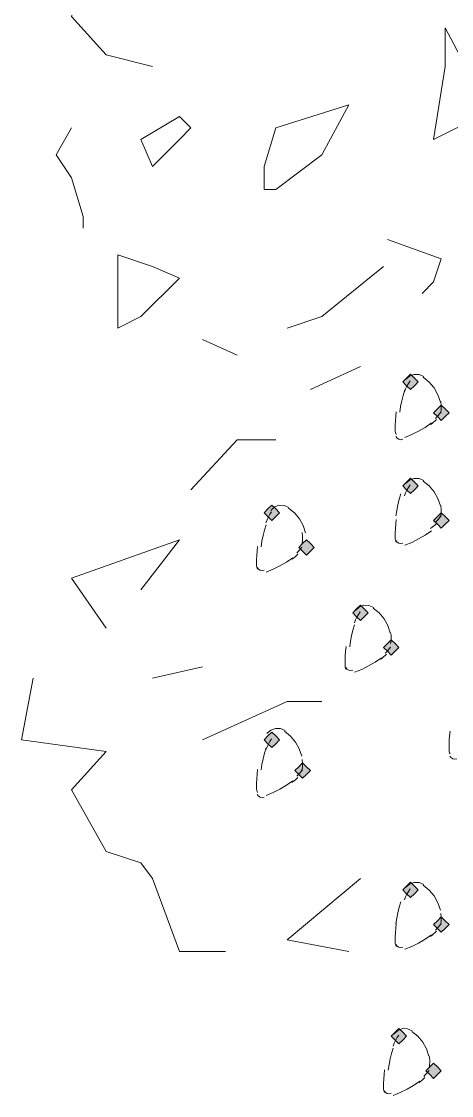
# Model space of a CAD drawing. Header units: millimetres. Extents: x 0 to 420, y 0 to 297.
# Drawn here: x 340.95 to 343.32, y 85.21 to 91.12 of the extents above; entities that cross this region are included whole.
import ezdxf

# ---------------------------------------------------------------- set-up
doc = ezdxf.new("R2010")
doc.units = ezdxf.units.MM

msp = doc.modelspace()

# ---------------------------------------------------------------- hatches: boundary and pattern name
for points in [[(343.0905, 89.1752), (343.0693, 89.154), (343.0482, 89.1328), (343.0693, 89.1117), (343.0905, 89.0905), (343.1117, 89.1117), (343.1328, 89.1328), (343.1117, 89.154), (343.0905, 89.1752)], [(343.2598, 89.0058), (343.2387, 88.9847), (343.2175, 88.9635), (343.2387, 88.9423), (343.2598, 88.9212), (343.281, 88.9423), (343.3022, 88.9635), (343.281, 88.9847), (343.2598, 89.0058)], [(343.0905, 88.6037), (343.0693, 88.5825), (343.0482, 88.5613), (343.0693, 88.5402), (343.0905, 88.519), (343.1117, 88.5402), (343.1328, 88.5613), (343.1117, 88.5825), (343.0905, 88.6037)], [(342.3285, 88.4555), (342.3073, 88.4343), (342.2862, 88.4132), (342.3073, 88.392), (342.3285, 88.3708), (342.3497, 88.392), (342.3708, 88.4132), (342.3497, 88.4343), (342.3285, 88.4555)], [(343.2598, 88.4132), (343.2387, 88.392), (343.2175, 88.3708), (343.2387, 88.3497), (343.2598, 88.3285), (343.281, 88.3497), (343.3022, 88.3708), (343.281, 88.392), (343.2598, 88.4132)], [(342.519, 88.265), (342.4978, 88.2438), (342.4767, 88.2227), (342.4978, 88.2015), (342.519, 88.1803), (342.5402, 88.2015), (342.5613, 88.2227), (342.5402, 88.2438), (342.519, 88.265)], [(342.8153, 87.9052), (342.7942, 87.884), (342.773, 87.8628), (342.7942, 87.8417), (342.8153, 87.8205), (342.8365, 87.8417), (342.8577, 87.8628), (342.8365, 87.884), (342.8153, 87.9052)], [(342.9847, 87.7147), (342.9635, 87.6935), (342.9423, 87.6723), (342.9635, 87.6512), (342.9847, 87.63), (343.0058, 87.6512), (343.027, 87.6723), (343.0058, 87.6935), (342.9847, 87.7147)], [(342.3285, 87.2067), (342.3073, 87.1855), (342.2862, 87.1643), (342.3073, 87.1432), (342.3285, 87.122), (342.3497, 87.1432), (342.3708, 87.1643), (342.3497, 87.1855), (342.3285, 87.2067)], [(342.4978, 87.0373), (342.4767, 87.0162), (342.4555, 86.995), (342.4767, 86.9738), (342.4978, 86.9527), (342.519, 86.9738), (342.5402, 86.995), (342.519, 87.0162), (342.4978, 87.0373)], [(343.0905, 86.3812), (343.0693, 86.36), (343.0482, 86.3388), (343.0693, 86.3177), (343.0905, 86.2965), (343.1117, 86.3177), (343.1328, 86.3388), (343.1117, 86.36), (343.0905, 86.3812)], [(343.2598, 86.1907), (343.2387, 86.1695), (343.2175, 86.1483), (343.2387, 86.1272), (343.2598, 86.106), (343.281, 86.1272), (343.3022, 86.1483), (343.281, 86.1695), (343.2598, 86.1907)], [(343.027, 85.5768), (343.0058, 85.5557), (342.9847, 85.5345), (343.0058, 85.5133), (343.027, 85.4922), (343.0482, 85.5133), (343.0693, 85.5345), (343.0482, 85.5557), (343.027, 85.5768)], [(343.2175, 85.3863), (343.1963, 85.3652), (343.1752, 85.344), (343.1963, 85.3228), (343.2175, 85.3017), (343.2387, 85.3228), (343.2598, 85.344), (343.2387, 85.3652), (343.2175, 85.3863)]]:
    msp.add_hatch(color=7).paths.add_polyline_path(points)

# ---------------------------------------------------------------- linework, layer by layer
at = {"lineweight": 13}
for points in [[(341.4183, 91.6305), (341.2913, 91.5458), (341.2913, 91.3553), (341.2278, 91.1437), (341.4183, 90.932), (341.6723, 90.8685)], [(341.2278, 90.5298), (341.1432, 90.3816), (341.2278, 90.2547), (341.2913, 90.043), (341.2913, 89.9795)], [(342.9635, 89.916), (343.2598, 89.8102), (343.2175, 89.6832), (343.154, 89.6197)], [(342.4132, 89.4292), (342.6037, 89.4927), (342.9423, 89.7678)], [(341.9475, 89.3657), (342.138, 89.281)], [(342.5402, 89.0905), (342.8153, 89.2175)], [(343.1634, 89.1627), (343.1373, 89.1736), (343.1101, 89.1741), (343.0844, 89.1648), (343.0634, 89.1461)], [(343.2546, 89.0221), (343.2414, 89.0627), (343.221, 89.0996), (343.1939, 89.1321), (343.1609, 89.159)], [(343.0585, 89.0886), (343.0496, 89.0587), (343.0422, 89.0285), (343.0362, 88.998), (343.0317, 88.9672)], [(343.0895, 89.1386), (343.0797, 89.1246), (343.0712, 89.1098), (343.0639, 89.0944), (343.058, 89.0785)], [(343.0119, 88.9689), (343.0093, 88.9438), (343.0074, 88.9187), (343.0062, 88.8935), (343.0058, 88.8682)], [(343.2563, 88.962), (343.2579, 88.9702), (343.259, 88.9785), (343.2596, 88.9869), (343.2598, 88.9953)], [(343.2598, 88.9953), (343.2596, 89.0027), (343.259, 89.0102), (343.258, 89.0176), (343.2566, 89.025)], [(343.2012, 88.8983), (343.2096, 88.9049), (343.2178, 88.9118), (343.2257, 88.9189), (343.2334, 88.9264)], [(343.2272, 88.9326), (343.2349, 88.9405), (343.2422, 88.9486), (343.2493, 88.957), (343.2561, 88.9656)], [(343.0058, 88.8682), (343.0062, 88.8618), (343.0074, 88.8555), (343.0093, 88.8493), (343.012, 88.8434)], [(343.0588, 88.8275), (343.0977, 88.8432), (343.1353, 88.8618), (343.1714, 88.8832), (343.2059, 88.9071)], [(341.884, 88.5402), (342.138, 88.8153), (342.3497, 88.8153)], [(343.0096, 88.8322), (343.0167, 88.8232), (343.0262, 88.8174), (343.0371, 88.8153), (343.0484, 88.8172)], [(343.0895, 88.567), (343.0797, 88.5531), (343.0712, 88.5383), (343.0639, 88.5229), (343.058, 88.507)], [(343.1634, 88.5912), (343.1373, 88.6021), (343.1101, 88.6026), (343.0844, 88.5933), (343.0634, 88.5746)], [(343.2546, 88.4506), (343.2414, 88.4912), (343.221, 88.5281), (343.1939, 88.5606), (343.1609, 88.5875)], [(343.0373, 88.5171), (343.0284, 88.4872), (343.021, 88.457), (343.015, 88.4265), (343.0105, 88.3956)], [(342.4225, 88.4431), (342.3965, 88.4539), (342.3693, 88.4545), (342.3436, 88.4451), (342.3226, 88.4264)], [(342.5138, 88.3024), (342.5006, 88.343), (342.4802, 88.38), (342.4531, 88.4124), (342.4201, 88.4393)], [(343.2598, 88.4238), (343.2596, 88.4313), (343.259, 88.4387), (343.258, 88.4461), (343.2566, 88.4535)], [(342.3275, 88.4189), (342.3177, 88.4049), (342.3092, 88.3902), (342.3019, 88.3748), (342.296, 88.3588)], [(343.0119, 88.3763), (343.0093, 88.3512), (343.0074, 88.326), (343.0062, 88.3008), (343.0058, 88.2756)], [(343.2272, 88.3611), (343.2349, 88.369), (343.2422, 88.3771), (343.2493, 88.3855), (343.2561, 88.3941)], [(343.2563, 88.3905), (343.2579, 88.3987), (343.259, 88.407), (343.2596, 88.4154), (343.2598, 88.4238)], [(342.2965, 88.3477), (342.2876, 88.3179), (342.2802, 88.2877), (342.2742, 88.2571), (342.2697, 88.2263)], [(343.2012, 88.3268), (343.2096, 88.3334), (343.2178, 88.3403), (343.2257, 88.3474), (343.2334, 88.3549)], [(341.4183, 87.7782), (341.2278, 88.0533), (341.8205, 88.265), (341.6088, 87.9898)], [(342.4943, 88.2423), (342.4959, 88.2506), (342.497, 88.2589), (342.4976, 88.2672), (342.4978, 88.2756)], [(342.4978, 88.2756), (342.4976, 88.2831), (342.497, 88.2905), (342.496, 88.2979), (342.4946, 88.3053)], [(343.0058, 88.2756), (343.0062, 88.2691), (343.0074, 88.2628), (343.0093, 88.2566), (343.012, 88.2507)], [(343.0096, 88.2607), (343.0167, 88.2517), (343.0262, 88.2459), (343.0371, 88.2438), (343.0484, 88.2457)], [(343.0588, 88.2349), (343.0977, 88.2506), (343.1353, 88.2692), (343.1714, 88.2905), (343.2059, 88.3145)], [(342.2499, 88.2281), (342.2473, 88.203), (342.2453, 88.1778), (342.2442, 88.1527), (342.2438, 88.1274)], [(342.4652, 88.1918), (342.4729, 88.1996), (342.4802, 88.2078), (342.4873, 88.2161), (342.4941, 88.2247)], [(342.2968, 88.0867), (342.3357, 88.1024), (342.3733, 88.121), (342.4094, 88.1423), (342.4439, 88.1663)], [(342.4392, 88.1575), (342.4476, 88.1641), (342.4558, 88.171), (342.4637, 88.1781), (342.4714, 88.1856)], [(342.2438, 88.1274), (342.2442, 88.121), (342.2454, 88.1146), (342.2473, 88.1085), (342.25, 88.1026)], [(342.2475, 88.1125), (342.2546, 88.1035), (342.2642, 88.0978), (342.2751, 88.0957), (342.2864, 88.0976)], [(342.8882, 87.8927), (342.8622, 87.9036), (342.8349, 87.9042), (342.8093, 87.8948), (342.7882, 87.8761)], [(342.8143, 87.8685), (342.8046, 87.8546), (342.796, 87.8398), (342.7888, 87.8244), (342.7828, 87.8084)], [(342.9794, 87.7521), (342.9663, 87.7927), (342.9458, 87.8296), (342.9187, 87.8621), (342.8857, 87.889)], [(342.7833, 87.7974), (342.7744, 87.7676), (342.767, 87.7373), (342.761, 87.7068), (342.7565, 87.676)], [(342.9847, 87.7252), (342.9844, 87.7327), (342.9838, 87.7402), (342.9828, 87.7476), (342.9814, 87.755)], [(342.7367, 87.6778), (342.7341, 87.6527), (342.7322, 87.6275), (342.7311, 87.6023), (342.7307, 87.5771)], [(342.9521, 87.6414), (342.9597, 87.6493), (342.9671, 87.6574), (342.9741, 87.6658), (342.9809, 87.6744)], [(342.9812, 87.692), (342.9827, 87.7002), (342.9838, 87.7085), (342.9845, 87.7169), (342.9847, 87.7252)], [(342.7836, 87.5363), (342.8225, 87.5521), (342.8601, 87.5707), (342.8963, 87.592), (342.9307, 87.616)], [(342.926, 87.6072), (342.9344, 87.6138), (342.9426, 87.6206), (342.9506, 87.6278), (342.9583, 87.6352)], [(341.6723, 87.503), (341.9475, 87.5665)], [(342.7307, 87.5771), (342.731, 87.5706), (342.7322, 87.5643), (342.7342, 87.5581), (342.7369, 87.5522)], [(342.7344, 87.5622), (342.7415, 87.5532), (342.751, 87.5475), (342.7619, 87.5453), (342.7732, 87.5472)], [(341.0162, 87.503), (340.9527, 87.1643), (341.4183, 87.1008), (341.2278, 86.8892), (341.4183, 86.5505), (341.6088, 86.487), (341.6723, 86.4023), (341.8205, 86.0002), (342.0745, 86.0002)], [(341.9475, 87.1643), (342.4132, 87.376), (342.6037, 87.376)], [(342.4013, 87.2154), (342.3753, 87.2263), (342.3481, 87.2268), (342.3224, 87.2175), (342.3014, 87.1987)], [(342.4926, 87.0748), (342.4794, 87.1153), (342.459, 87.1523), (342.4319, 87.1847), (342.3989, 87.2117)], [(343.3082, 87.2121), (343.3056, 87.187), (343.3037, 87.1618), (343.3026, 87.1366), (343.3022, 87.1114)], [(342.3275, 87.17), (342.3177, 87.1561), (342.3092, 87.1413), (342.3019, 87.1259), (342.296, 87.1099)], [(342.2965, 87.1201), (342.2876, 87.0902), (342.2802, 87.06), (342.2742, 87.0295), (342.2697, 86.9987)], [(343.3022, 87.1114), (343.3026, 87.105), (343.3037, 87.0986), (343.3057, 87.0925), (343.3084, 87.0866)], [(342.4943, 86.9935), (342.4959, 87.0017), (342.497, 87.01), (342.4976, 87.0184), (342.4978, 87.0268)], [(342.4978, 87.0268), (342.4976, 87.0342), (342.497, 87.0417), (342.496, 87.0491), (342.4946, 87.0565)], [(343.3059, 87.0753), (343.313, 87.0664), (343.3225, 87.0606), (343.3334, 87.0585), (343.3447, 87.0604)], [(342.2499, 87.0004), (342.2473, 86.9753), (342.2453, 86.9502), (342.2442, 86.925), (342.2438, 86.8998)], [(342.4652, 86.9641), (342.4729, 86.972), (342.4802, 86.9801), (342.4873, 86.9885), (342.4941, 86.9971)], [(342.2438, 86.8998), (342.2442, 86.8933), (342.2454, 86.8869), (342.2473, 86.8808), (342.25, 86.8749)], [(342.2968, 86.859), (342.3357, 86.8748), (342.3733, 86.8933), (342.4094, 86.9147), (342.4439, 86.9387)], [(342.4392, 86.9298), (342.4476, 86.9364), (342.4558, 86.9433), (342.4637, 86.9505), (342.4714, 86.9579)], [(342.2475, 86.8637), (342.2546, 86.8547), (342.2642, 86.849), (342.2751, 86.8468), (342.2864, 86.8487)], [(342.8153, 86.4023), (342.4132, 86.0637), (342.7518, 86.0002)], [(343.1634, 86.3687), (343.1373, 86.3796), (343.1101, 86.3802), (343.0844, 86.3708), (343.0634, 86.3521)], [(343.0895, 86.3445), (343.0797, 86.3306), (343.0712, 86.3158), (343.0639, 86.3004), (343.058, 86.2844)], [(343.2546, 86.2281), (343.2414, 86.2687), (343.221, 86.3056), (343.1939, 86.3381), (343.1609, 86.365)], [(343.0373, 86.2734), (343.0284, 86.2436), (343.021, 86.2133), (343.015, 86.1828), (343.0105, 86.152)], [(343.2598, 86.1801), (343.2596, 86.1876), (343.259, 86.195), (343.258, 86.2024), (343.2566, 86.2098)], [(343.0119, 86.1537), (343.0093, 86.1287), (343.0074, 86.1035), (343.0062, 86.0783), (343.0058, 86.0531)], [(343.2272, 86.1174), (343.2349, 86.1253), (343.2422, 86.1334), (343.2493, 86.1418), (343.2561, 86.1504)], [(343.2563, 86.1468), (343.2579, 86.1551), (343.259, 86.1633), (343.2596, 86.1717), (343.2598, 86.1801)], [(343.0588, 86.0124), (343.0977, 86.0281), (343.1353, 86.0467), (343.1714, 86.068), (343.2059, 86.092)], [(343.2012, 86.0832), (343.2096, 86.0897), (343.2178, 86.0966), (343.2257, 86.1038), (343.2334, 86.1112)], [(343.0058, 86.0531), (343.0062, 86.0466), (343.0074, 86.0403), (343.0093, 86.0341), (343.012, 86.0282)], [(343.0096, 86.0382), (343.0167, 86.0292), (343.0262, 86.0235), (343.0371, 86.0213), (343.0484, 86.0232)], [(343.026, 85.5402), (343.0162, 85.5262), (343.0077, 85.5115), (343.0004, 85.4961), (342.9945, 85.4801)], [(343.0999, 85.5644), (343.0738, 85.5753), (343.0466, 85.5758), (343.0209, 85.5665), (342.9999, 85.5477)], [(343.1911, 85.4238), (343.1779, 85.4643), (343.1575, 85.5013), (343.1304, 85.5337), (343.0974, 85.5607)], [(342.995, 85.4691), (342.9861, 85.4392), (342.9787, 85.409), (342.9727, 85.3785), (342.9682, 85.3477)], [(343.1963, 85.3969), (343.1961, 85.4044), (343.1955, 85.4119), (343.1945, 85.4193), (343.1931, 85.4267)], [(343.1928, 85.3637), (343.1944, 85.3719), (343.1955, 85.3802), (343.1961, 85.3885), (343.1963, 85.3969)], [(342.9484, 85.3494), (342.9458, 85.3243), (342.9438, 85.2992), (342.9427, 85.274), (342.9423, 85.2488)], [(343.1377, 85.2788), (343.1461, 85.2854), (343.1543, 85.2923), (343.1622, 85.2994), (343.1699, 85.3069)], [(343.1637, 85.3131), (343.1714, 85.321), (343.1787, 85.3291), (343.1858, 85.3375), (343.1926, 85.3461)], [(342.9423, 85.2488), (342.9427, 85.2423), (342.9439, 85.2359), (342.9458, 85.2298), (342.9485, 85.2239)], [(342.9953, 85.208), (343.0342, 85.2238), (343.0718, 85.2423), (343.1079, 85.2637), (343.1424, 85.2876)], [(342.9461, 85.2338), (342.9532, 85.2249), (342.9627, 85.2191), (342.9736, 85.217), (342.9849, 85.2189)]]:
    msp.add_lwpolyline(points, dxfattribs=at)
for points in [[(343.281, 90.8685), (343.2175, 90.4663), (343.4715, 90.5933), (343.4715, 90.7203), (343.281, 91.0802)], [(342.3497, 90.5298), (342.2862, 90.3182), (342.2862, 90.1912), (342.3497, 90.1912), (342.6037, 90.3816), (342.7518, 90.6568)], [(341.8205, 90.5933), (341.6088, 90.4663), (341.6723, 90.3182), (341.8205, 90.4663), (341.884, 90.5298)], [(341.4818, 89.8313), (341.4818, 89.4292), (341.6088, 89.4927), (341.8205, 89.7043), (341.6723, 89.7678)]]:
    msp.add_lwpolyline(points, close=True, dxfattribs=at)
at = {"lineweight": 0}
for points in [[(343.0905, 89.1752), (343.0693, 89.154), (343.0482, 89.1328), (343.0693, 89.1117), (343.0905, 89.0905), (343.1117, 89.1117), (343.1328, 89.1328), (343.1117, 89.154)], [(343.2598, 89.0058), (343.2387, 88.9847), (343.2175, 88.9635), (343.2387, 88.9423), (343.2598, 88.9212), (343.281, 88.9423), (343.3022, 88.9635), (343.281, 88.9847)], [(343.0905, 88.6037), (343.0693, 88.5825), (343.0482, 88.5613), (343.0693, 88.5402), (343.0905, 88.519), (343.1117, 88.5402), (343.1328, 88.5613), (343.1117, 88.5825)], [(342.3285, 88.4555), (342.3073, 88.4343), (342.2862, 88.4132), (342.3073, 88.392), (342.3285, 88.3708), (342.3497, 88.392), (342.3708, 88.4132), (342.3497, 88.4343)], [(343.2598, 88.4132), (343.2387, 88.392), (343.2175, 88.3708), (343.2387, 88.3497), (343.2598, 88.3285), (343.281, 88.3497), (343.3022, 88.3708), (343.281, 88.392)], [(342.519, 88.265), (342.4978, 88.2438), (342.4767, 88.2227), (342.4978, 88.2015), (342.519, 88.1803), (342.5402, 88.2015), (342.5613, 88.2227), (342.5402, 88.2438)], [(342.8153, 87.9052), (342.7942, 87.884), (342.773, 87.8628), (342.7942, 87.8417), (342.8153, 87.8205), (342.8365, 87.8417), (342.8577, 87.8628), (342.8365, 87.884)], [(342.9847, 87.7147), (342.9635, 87.6935), (342.9423, 87.6723), (342.9635, 87.6512), (342.9847, 87.63), (343.0058, 87.6512), (343.027, 87.6723), (343.0058, 87.6935)], [(342.3285, 87.2067), (342.3073, 87.1855), (342.2862, 87.1643), (342.3073, 87.1432), (342.3285, 87.122), (342.3497, 87.1432), (342.3708, 87.1643), (342.3497, 87.1855)], [(342.4978, 87.0373), (342.4767, 87.0162), (342.4555, 86.995), (342.4767, 86.9738), (342.4978, 86.9527), (342.519, 86.9738), (342.5402, 86.995), (342.519, 87.0162)], [(343.0905, 86.3812), (343.0693, 86.36), (343.0482, 86.3388), (343.0693, 86.3177), (343.0905, 86.2965), (343.1117, 86.3177), (343.1328, 86.3388), (343.1117, 86.36)], [(343.2598, 86.1907), (343.2387, 86.1695), (343.2175, 86.1483), (343.2387, 86.1272), (343.2598, 86.106), (343.281, 86.1272), (343.3022, 86.1483), (343.281, 86.1695)], [(343.027, 85.5768), (343.0058, 85.5557), (342.9847, 85.5345), (343.0058, 85.5133), (343.027, 85.4922), (343.0482, 85.5133), (343.0693, 85.5345), (343.0482, 85.5557)], [(343.2175, 85.3863), (343.1963, 85.3652), (343.1752, 85.344), (343.1963, 85.3228), (343.2175, 85.3017), (343.2387, 85.3228), (343.2598, 85.344), (343.2387, 85.3652)]]:
    msp.add_lwpolyline(points, close=True, dxfattribs=at)

doc.saveas('drawing.dxf')
